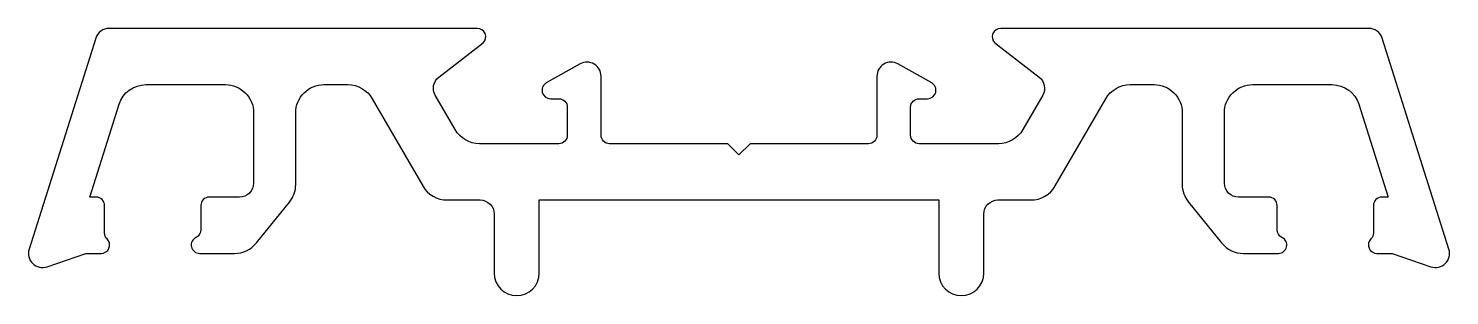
# Model space of a CAD drawing. Extents: x 143.6 to 194.1, y 231.8 to 241.3.
import ezdxf

# ---------------------------------------------------------------- set-up
doc = ezdxf.new("R2010")
doc.units = 0
doc.layers.add('ANA', color=220, linetype='CONTINUOUS')

msp = doc.modelspace()

# ---------------------------------------------------------------- linework, layer by layer
at = {"layer": 'ANA'}
msp.add_lwpolyline([(149.766, 234.15, -0.289642), (149.595, 233.879, 0.799812), (149.723, 233.308), (150.962, 233.308, 0.226318), (151.739, 233.679), (152.916, 235.133, 0.171791), (153.139, 235.762), (153.139, 238.308, -0.414214), (154.139, 239.308), (154.991, 239.308, -0.267752), (155.857, 238.809), (157.65, 235.708, 0.267752), (158.516, 235.208), (159.689, 235.208, -0.414214), (160.189, 234.708), (160.189, 232.608, 1), (161.789, 232.608), (161.789, 235.208), (175.989, 235.208), (175.989, 232.608, 1), (177.589, 232.608), (177.589, 234.708, -0.414214), (178.089, 235.208), (179.262, 235.208, 0.267752), (180.128, 235.708), (181.922, 238.809, -0.267752), (182.787, 239.308), (183.639, 239.308, -0.414214), (184.639, 238.308), (184.639, 235.762, 0.171791), (184.862, 235.133), (186.039, 233.679, 0.226318), (186.816, 233.308), (188.055, 233.308, 0.799812), (188.184, 233.879, -0.289642), (188.012, 234.15), (188.012, 235.008, 0.414214), (187.712, 235.308), (186.639, 235.308, -0.414214), (186.139, 235.808), (186.139, 238.308, -0.414214), (187.139, 239.308), (189.963, 239.308, -0.32721), (190.916, 238.609), (191.959, 235.308), (191.734, 235.308, 0.414214), (191.434, 235.008), (191.434, 234.036, -0.201198), (191.345, 233.822, 0.671362), (191.555, 233.308), (192.104, 233.308), (193.476, 232.836, 0.615989), (194.116, 233.459), (191.748, 240.959, 0.32721), (191.271, 241.308), (178.189, 241.308, 0.669151), (177.978, 240.796), (179.554, 239.576, -0.375444), (179.681, 238.93), (178.974, 237.708, -0.267752), (178.109, 237.208), (175.289, 237.208, -0.414214), (174.989, 237.508), (174.989, 238.508, -0.414214), (175.289, 238.808), (175.589, 238.808, 0.772238), (175.736, 239.37), (174.534, 240.044, 0.573246), (173.789, 239.608), (173.789, 237.508, -0.414214), (173.489, 237.208), (169.289, 237.208), (168.889, 236.808), (168.489, 237.208), (164.289, 237.208, -0.414214), (163.989, 237.508), (163.989, 239.608, 0.573246), (163.245, 240.044), (162.042, 239.37, 0.772238), (162.189, 238.808), (162.489, 238.808, -0.414214), (162.789, 238.508), (162.789, 237.508, -0.414214), (162.489, 237.208), (159.67, 237.208, -0.267752), (158.804, 237.708), (158.097, 238.93, -0.375444), (158.224, 239.576), (159.801, 240.796, 0.669151), (159.589, 241.308), (146.508, 241.308, 0.32721), (146.031, 240.959), (143.662, 233.459, 0.615989), (144.302, 232.836), (145.675, 233.308), (146.223, 233.308, 0.671362), (146.434, 233.822, -0.201198), (146.344, 234.036), (146.344, 235.008, 0.414214), (146.044, 235.308), (145.819, 235.308), (146.862, 238.609, -0.32721), (147.815, 239.308), (150.639, 239.308, -0.414214), (151.639, 238.308), (151.639, 235.808, -0.414214), (151.139, 235.308), (150.066, 235.308, 0.414214), (149.766, 235.008)], format="xyb", close=True, dxfattribs=at)

doc.saveas('drawing.dxf')
